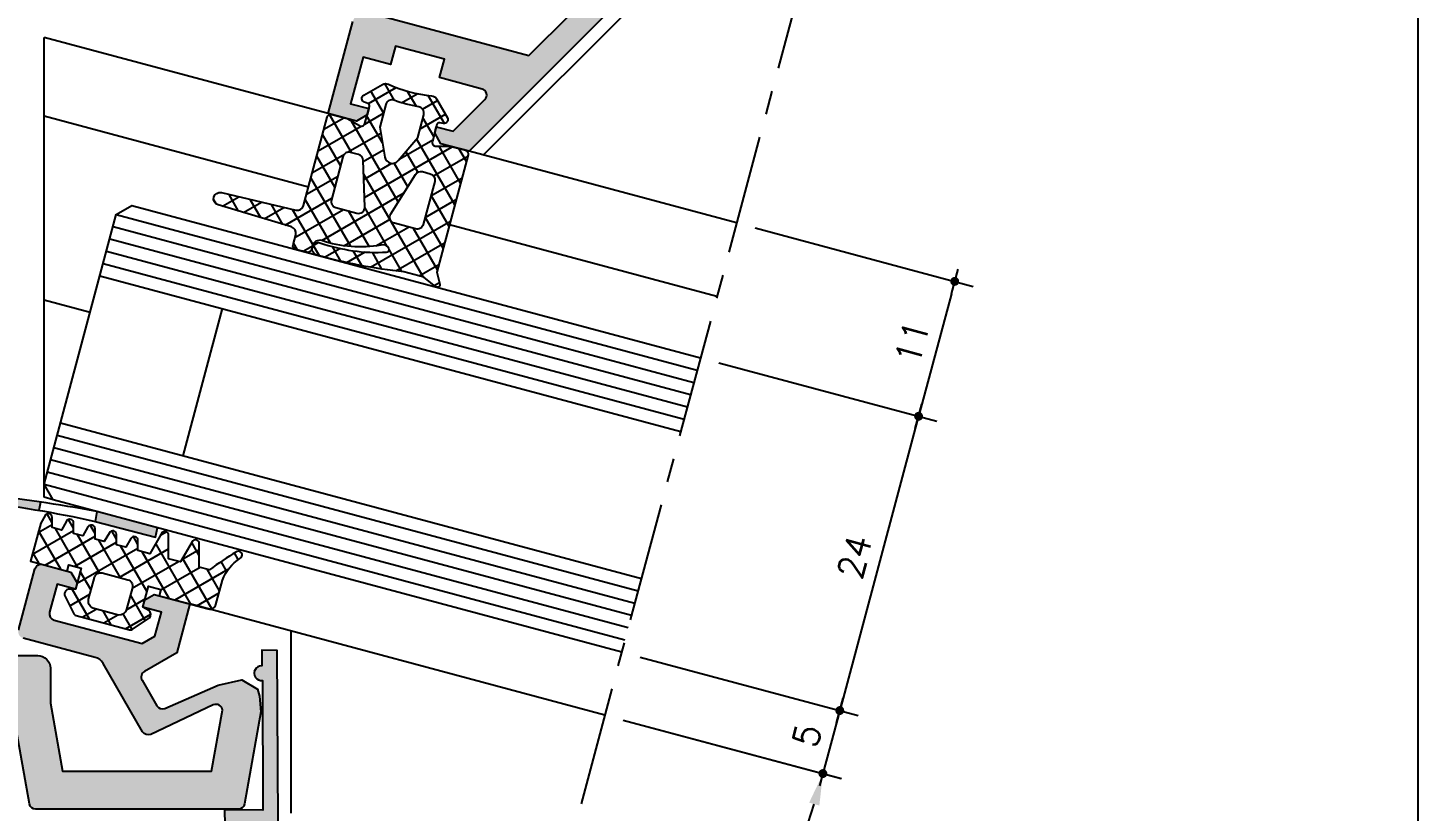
# Model space of a CAD drawing. Extents: x 0 to 4131, y -1600 to 527.
# Drawn here: x 1020.4 to 1130, y 62.5 to 124.2 of the extents above; entities that cross this region are included whole.
import ezdxf

# ---------------------------------------------------------------- set-up
doc = ezdxf.new("R2010")
doc.units = 0
doc.header["$LTSCALE"] = 7.5
doc.header["$MEASUREMENT"] = 0
doc.linetypes.add('CENTER', pattern=[2, 1.25, -0.25, 0.25, -0.25])
doc.layers.get('0').update_dxf_attribs({"linetype": 'CONTINUOUS'})
doc.layers.get('DEFPOINTS').update_dxf_attribs({"linetype": 'CONTINUOUS'})
for name, color, linetype in [('ASSI', 1, 'CENTER'), ('FILL', 8, 'CONTINUOUS'), ('FINE', 7, 'CONTINUOUS'), ('GOMMA', 3, 'CONTINUOUS'), ('GROSSA', 4, 'CONTINUOUS'), ('MARCHIO', 7, 'CONTINUOUS'), ('QUOTE', 254, 'CONTINUOUS'), ('TRATTEGGI', 140, 'CONTINUOUS'), ('VETRO', 6, 'CONTINUOUS')]:
    doc.layers.add(name, color=color, linetype=linetype)
doc.styles.get("Standard").update_dxf_attribs({"font": 'romans.shx'})
doc.dimstyles.new('SCALA_1-1$0', dxfattribs={"dimtxt": 2, "dimasz": 1, "dimexe": 1.5, "dimexo": 1.5, "dimgap": 1, "dimtad": 3, "dimdsep": 46, "dimtxsty": 'Standard', "dimblk1": 'PUNTO', "dimblk2": 'PUNTO', "dimsah": 1, "dimcen": 0.09, "dimclrt": 2, "dimadec": 0, "dimazin": 0, "dimtfac": 0.7, "dimtmove": 0, "dimatfit": 3, "dimldrblk": 'PUNTO', "dimfxl": 1, "dimtolj": 2, "dimarcsym": 0})
doc.dimstyles.new('SCALA_1-1$2', dxfattribs={"dimtxt": 2, "dimasz": 2.5, "dimexe": 1.5, "dimexo": 1.5, "dimgap": 1, "dimtad": 3, "dimdec": 0, "dimdsep": 46, "dimtxsty": 'Standard', "dimcen": 0, "dimclrt": 2, "dimaunit": 1, "dimadec": 0, "dimazin": 0, "dimtfac": 0.7, "dimtdec": 4, "dimtmove": 0, "dimatfit": 3, "dimfxl": 1, "dimtolj": 2, "dimarcsym": 0})
pattern_1 = [(120, (920, 0), (-1.082531754730548, -0.625), []), (210, (920, 0), (0.625, -1.082531754730548), [])]

# ---------------------------------------------------------------- blocks, each defined once
blk = doc.blocks.new('PUNTO')
blk.add_line((-1, 0), (1, 0))
at = {"const_width": 0.35}
blk.add_lwpolyline([(-0.1750000000000114, 0, 1), (0.1750000000000114, 0, 1)], format="xyb", close=True, dxfattribs=at)
blk = doc.blocks.new('*D90')
at = {"layer": 'DEFPOINTS', "color": 0, "transparency": 16777216}
for p in [(1076.293768743068, 108.8267851792633), (1073.446759249474, 98.2016010995386), (1090.631869752431, 93.59686461843165)]:
    blk.add_point(p, dxfattribs=at)
at = {"layer": 'QUOTE', "color": 0, "lineweight": -2, "transparency": 16777216}
for p, q in [((1077.742657482501, 108.4385566116095), (1094.927767985459, 103.8338201305027)), ((1093.220060200922, 103.2561228718674), (1090.890688797533, 94.56279044472075)), ((1074.895647988907, 97.8133725318848), (1092.080758491865, 93.2086360507779))]:
    blk.add_line(p, q, dxfattribs=at)
for p, rotation in [((1093.478879246025, 104.2220486981564), 75.0000000000003), ((1090.631869752431, 93.59686461843165), 255.0000000000003)]:
    blk.add_blockref('PUNTO', p, dxfattribs=dict(at, rotation=rotation))
at = {"layer": 'QUOTE', "color": 2, "transparency": 16777216, "insert": (1090.12352284665, 99.42709474849903), "char_height": 2, "attachment_point": 5, "rotation": 75.00000000000033}
blk.add_mtext('\\A2;11', dxfattribs=at)
blk = doc.blocks.new('*D91')
at = {"layer": 'DEFPOINTS', "color": 0, "transparency": 16777216}
for p in [(1073.446759249473, 98.20160109953855), (1067.235102167013, 75.01938126860114), (1084.42021266997, 70.41464478749396)]:
    blk.add_point(p, dxfattribs=at)
at = {"layer": 'QUOTE', "color": 0, "lineweight": -2, "transparency": 16777216}
for p, q in [((1074.895647988907, 97.81337253188474), (1092.080758491864, 93.20863605077756)), ((1090.373050707328, 92.63093879214233), (1084.679031715072, 71.380570613783)), ((1068.683990906446, 74.63115270094733), (1085.869101409403, 70.02641621984014))]:
    blk.add_line(p, q, dxfattribs=at)
for p, rotation in [((1090.63186975243, 93.59686461843137), 74.99999999999933), ((1084.42021266997, 70.41464478749396), 254.9999999999993)]:
    blk.add_blockref('PUNTO', p, dxfattribs=dict(at, rotation=rotation))
at = {"layer": 'QUOTE', "color": 2, "transparency": 16777216, "insert": (1085.594189558622, 82.52339279316777), "char_height": 2, "attachment_point": 5, "rotation": 74.9999999999993}
blk.add_mtext('\\A2;24', dxfattribs=at)
blk = doc.blocks.new('*D92')
at = {"layer": 'DEFPOINTS', "color": 0, "transparency": 16777216}
for p in [(1067.235102167013, 75.0193812686012), (1065.904633645556, 70.05400514801886), (1083.089744148498, 65.44926866750586)]:
    blk.add_point(p, dxfattribs=at)
at = {"layer": 'QUOTE', "color": 0, "lineweight": -2, "transparency": 16777216}
for p, q in [((1068.683990906459, 74.63115270099382), (1085.869101409401, 70.02641622048088)), ((1067.353522385003, 69.66577658041149), (1084.538632887944, 65.06104009989849)), ((1084.161393624883, 69.44871896179086), (1083.34856319357, 66.4151944938032))]:
    blk.add_line(p, q, dxfattribs=at)
for p, rotation in [((1084.420212669954, 70.41464478808825), 75.00000000183475), ((1083.089744148498, 65.44926866750586), 255.0000000018347)]:
    blk.add_blockref('PUNTO', p, dxfattribs=dict(at, rotation=rotation))
at = {"layer": 'QUOTE', "color": 2, "transparency": 16777216, "insert": (1081.823126756632, 68.44959481794007), "char_height": 2, "attachment_point": 5, "rotation": 75.0000000018347}
blk.add_mtext('\\A2;5', dxfattribs=at)
blk = doc.blocks.new('*D94')
at = {"layer": 'DEFPOINTS', "color": 0, "transparency": 16777216}
for p in [(1033.205631989439, 78.8156762350797), (978.4696454186642, 76.46879658230766), (954.5293178661005, 70.05400514806142), (1065.904633645398, 70.05400514806146), (978.3303989548104, 16.59448348700123)]:
    blk.add_point(p, dxfattribs=at)
at = {"layer": 'QUOTE', "color": 0, "lineweight": -2, "transparency": 16777216}
for p, q in [((953.0804291266669, 69.66577658040762), (935.8889172494534, 65.05932485623799)), ((1067.353522384831, 69.66577658040767), (1084.545034262044, 65.05932485623826))]:
    blk.add_line(p, q, dxfattribs=at)
blk.add_arc((1010.216975755749, 84.97546810797391), 75.45006850769482, 196.8985536395465, 343.1014463604538, dxfattribs=at)
at = {"layer": 'QUOTE', "color": 0, "transparency": 16777216}
for points in [[(937.6241444048096, 62.92929580746767), (938.4253988525189, 63.15828435406009), (937.337805988887, 65.44755342389179)], [(1082.008552658979, 63.15828435406035), (1082.809807106688, 62.92929580746794), (1083.09614552261, 65.44755342389205)]]:
    blk.add_solid(points, dxfattribs=at)
at = {"layer": 'QUOTE', "color": 2, "transparency": 16777216, "insert": (1010.216975755749, 11.52539960027909), "char_height": 2, "attachment_point": 5}
blk.add_mtext('\\A2;150°', dxfattribs=at)

msp = doc.modelspace()

# ---------------------------------------------------------------- hatches: boundary and pattern name
at = {"layer": 'FILL'}
h = msp.add_hatch(color=253, dxfattribs=at)
edge = h.paths.add_edge_path()
edge.add_line((1029.316975755749, 132.957137551728), (1028.734133043275, 132.3742948392534))
edge.add_line((1028.734133043275, 132.3742948392534), (1023.066975755749, 132.3742948392535))
edge.add_arc((1023.066975755749, 133.3742948392535), 1, 180, 270, ccw=False)
edge.add_line((1022.066975755749, 133.3742948392535), (1022.066975755749, 140.8742948392535))
edge.add_line((1022.066975755749, 140.8742948392535), (1022.566975755749, 140.8742948392535))
edge.add_arc((1022.566975755749, 139.8742948392535), 1, 360, 450, ccw=False)
edge.add_line((1023.566975755749, 139.8742948392535), (1023.566975755749, 133.8742948392535))
edge.add_line((1023.566975755749, 133.8742948392535), (1025.066975755749, 133.8742948392535))
edge.add_line((1025.066975755749, 133.8742948392535), (1025.066975755749, 134.3742948392534))
edge.add_line((1025.066975755749, 134.3742948392534), (1035.716975755749, 134.4742948392535))
edge.add_line((1035.716975755749, 134.4742948392535), (1035.716975755749, 144.7646627411257))
edge.add_arc((1036.716975755749, 144.7646627411257), 1, 135.0000000000012, 180.0000000000016, ccw=False)
edge.add_line((1036.009868974563, 145.4717695223123), (1042.135500297255, 151.5974008450041))
edge.add_arc((1041.428393516068, 152.3045076261906), 0.9999999999999679, 314.9999999999977, 405.0000000173978)
edge.add_line((1042.13550029704, 153.0116144075918), (1036.009868974777, 159.1372457261343))
edge.add_arc((1036.716975755749, 159.8443525075355), 0.9999999999999277, 179.9999999999984, 225.0000000173966, ccw=False)
edge.add_line((1035.716975755749, 159.8443525075355), (1035.71697575575, 179.8098127006513))
edge.add_line((1035.71697575575, 179.8098127006513), (1035.216975755749, 179.8098127006513))
edge.add_line((1035.216975755749, 179.8098127006513), (1035.216975755749, 182.3572643606921))
edge.add_line((1035.216975755749, 182.3572643606921), (1037.418704410056, 182.3572643606921))
edge.add_arc((1037.418704410056, 180.3572643606921), 1.999999999999943, 405, 450, ccw=False)
edge.add_line((1038.832917972429, 181.7714779230652), (1079.259324843622, 141.3450710518721))
edge.add_arc((1077.845111281249, 139.930857489499), 1.999999999999996, 315, 405.00000000000057, ccw=False)
edge.add_line((1079.259324843622, 138.516643927126), (1055.216975755749, 114.4742948392535))
edge.add_line((1055.216975755749, 114.4742948392535), (1052.995346355284, 115.0695786429893))
edge.add_line((1052.995346355284, 115.0695786429893), (1052.500371608454, 115.9269000529634))
edge.add_line((1052.500371608454, 115.9269000529634), (1052.629781131005, 116.4098629661081))
edge.add_line((1052.629781131005, 116.4098629661081), (1053.966061509562, 116.0518077178122))
edge.add_line((1053.966061509562, 116.0518077178122), (1056.456376081391, 118.5421222896417))
edge.add_arc((1056.102822690798, 118.8956756802349), 0.500000000000004, 315, 434.9999999999993)
edge.add_line((1056.232232213349, 119.3786385933795), (1052.888849132678, 120.2744953898332))
edge.add_line((1052.888849132678, 120.2744953898332), (1053.277077700332, 121.723384129267))
edge.add_line((1053.277077700332, 121.723384129267), (1049.413374395175, 122.7586603096771))
edge.add_line((1049.413374395175, 122.7586603096771), (1049.025145827521, 121.3097715702434))
edge.add_line((1049.025145827522, 121.3097715702434), (1046.851812718371, 121.8921144217241))
edge.add_line((1046.851812718371, 121.8921144217241), (1045.868300346982, 118.2215962818256))
edge.add_line((1045.868300346982, 118.2215962818256), (1047.317189086415, 117.8333677141719))
edge.add_line((1047.317189086415, 117.8333677141719), (1047.187779563864, 117.3504048010273))
edge.add_line((1047.187779563864, 117.3504048010273), (1046.33045815389, 116.8554300541968))
edge.add_line((1046.33045815389, 116.8554300541968), (1044.108828753425, 117.4507138579326))
edge.add_line((1044.108828753425, 117.4507138579326), (1046.049971591694, 124.6951575551005))
edge.add_arc((1047.015897417983, 124.4363385099979), 1.000000000000144, 434.9999999999984, 525.0000000000002, ccw=False)
edge.add_line((1047.274716463086, 125.4022643362871), (1059.926486550334, 122.0122327585846))
edge.add_line((1059.926486550334, 122.0122327585846), (1066.530684254734, 128.6164304629845))
edge.add_line((1066.530684254734, 128.6164304629845), (1050.620781678037, 144.5263330396818))
edge.add_line((1050.620781678037, 144.5263330396818), (1038.568743477608, 132.4742948392535))
edge.add_line((1038.568743477608, 132.4742948392535), (1029.899818468224, 132.3742948392534))
edge.add_line((1029.899818468224, 132.3742948392534), (1029.316975755749, 132.957137551728))
h.paths.add_polyline_path([(1037.716975755749, 177.6447794526257), (1039.424082536936, 178.3518862338123), (1077.845111281249, 139.930857489499), (1067.944897817107, 130.0306440253576), (1037.716975755749, 160.258566087285)], flags=16)
h.paths.add_polyline_path([(1037.716975755749, 136.8651678045141), (1037.716975755749, 144.3504491787525), (1044.256820641029, 150.8902940640322), (1049.206568109335, 145.9405465957264), (1039.424082536936, 136.1580610233275)], flags=16)
h = msp.add_hatch(dxfattribs=at)
h.set_pattern_fill('ANSI37', color=137, scale=10, angle=75.00000000000001, style=0)
h.set_pattern_definition(pattern_1)
h.paths.add_polyline_path([(1043.600846346628, 107.4411207655843, 0.4142135623731505), (1042.865999423793, 107.0168566968723), (1042.788353710262, 106.7270789489856, -0.4142135623731228), (1042.420930248844, 106.5149469146297), (1041.551597005184, 106.747884055222, -0.4142135623730328), (1041.339464970828, 107.1153075166394), (1041.550436238382, 107.902663006089, 0.4052432957209233), (1041.211657628658, 108.5108322665541), (1035.434400886735, 110.25072322447, -0.9697392325154671), (1035.693097789523, 111.2161932094364), (1041.566294371171, 109.8343546078449, 0.4052432957209527), (1042.163769883684, 110.1916553323462), (1044.031183039894, 117.1609361100457, -0.4142135623730605), (1044.398606501312, 117.3730681444017), (1045.597213242135, 117.0519024361556), (1046.566828484406, 116.4920948150203, 0.4931454260313687), (1047.006606232292, 116.6742567226249), (1047.363152203215, 118.0049044013422, 0.3888787318529054), (1047.238371066622, 118.2446067345198), (1046.96034694245, 118.3457992401265, -0.6370702608073893), (1046.912952985448, 118.8875146474975), (1048.392802610952, 119.7419062271425, -0.245419911510869), (1048.85534461573, 119.7614704758399, 0.08886043818028097), (1052.261750715566, 118.8487267122962, -0.245419911510869), (1052.652541717672, 118.6005125735294), (1053.506933299256, 117.1206629446679, -0.6370702608073868), (1053.19503122482, 116.6752206187642), (1052.903659048596, 116.7265973948602, 0.3888787318529585), (1052.675744247805, 116.5813996532783), (1052.319198276882, 115.250751974561, 0.4931454260312704), (1052.608976024769, 114.8731062610302), (1053.689095517764, 114.8731062610302, -0.06554346281530475), (1053.766741231295, 114.862884008917), (1054.927198007863, 114.5519405527843, -0.4142135623730882), (1055.139330042219, 114.1845170913669), (1052.664382647461, 104.9478876680722), (1052.905166350375, 104.0146139113156, -0.7195149494985242), (1052.587071707256, 103.8080754442283), (1051.636977573925, 104.5631525666724), (1050.077301664933, 104.981066466941, -0.0438089134303663), (1043.225460023147, 106.2943761273884, -1.011468768470254), (1043.458553021699, 107.2667637175348, 0.0977940455191477), (1048.713522091256, 106.5299232673009, 0.5226703353464226), (1048.886644149262, 106.8090055969526, 0.3865361286483857), (1048.273923264033, 107.0863848790792, -0.128677634309053)])
h.paths.add_polyline_path([(1047.000906305758, 110.0994743676729), (1046.860889943929, 113.7604582701873, 0.3288304544284904), (1046.490664746424, 114.2243123760798), (1045.876595706392, 114.3888516794536, 0.4142135623730941), (1045.264223270696, 114.0352982888603), (1044.358356612837, 110.6545578968485, 0.4142135623730986), (1044.71191000343, 110.0421854611527), (1046.371862063151, 109.5974026472765, 0.5050829045456721)], flags=16)
h.paths.add_polyline_path([(1049.330475814589, 108.804644481863), (1050.990427874309, 108.3598616679864, 0.4142135623731152), (1051.602800310005, 108.7134150585797), (1052.508666967863, 112.0941554505915, 0.4142135623730941), (1052.15511357727, 112.7065278862873), (1051.541044537237, 112.871067189661, 0.3288304544284982), (1050.988493058131, 112.6544703490607), (1049.036743380585, 109.5539734675517, 0.5050829045456721)], flags=16)
h.paths.add_polyline_path([(1049.629668910321, 113.737453256112), (1051.160087285335, 115.5613348286844), (1051.639271487053, 117.3496746156801, 0.4410091218321674), (1051.241484977672, 117.9717757052814, -0.04533686841581842), (1049.300445192765, 118.4918757481238, 0.441009121832057), (1048.644901425557, 118.1520136554979), (1048.165717223839, 116.363673868502), (1048.579157595143, 114.0189369183046, 0.6370702585280285)], flags=16)
h = msp.add_hatch(color=256, dxfattribs=at)
h.paths.add_polyline_path([(994.5651373694427, 86.10344473876216), (989.7650034404251, 84.80802092080346), (989.9349619885629, 84.07679158269043), (994.6841354875728, 85.30536678962982)])
h.paths.add_polyline_path([(1003.792936772775, 86.82913378259518), (1003.729847562279, 87.47429483925389), (1003.666994240986, 87.47429483925389, 0.007602838060174117), (999.0062245003014, 86.84155046915552), (999.1139003103885, 86.18553787206243, -0.01519609383205791)])
h.paths.add_polyline_path([(1008.216975755749, 87.47429483925387), (1007.773525506614, 87.47429483925387), (1007.773525506614, 86.87429483925386), (1008.216975755749, 86.87429483925385)])
h.paths.add_polyline_path([(1010.216975755749, 87.47429483925389), (1008.216975755749, 87.47429483925387), (1008.216975755749, 86.87429483925385), (1010.216975755749, 86.87429483925386)])
h.paths.add_polyline_path([(1012.216975755749, 87.1212816029025), (1010.899512421941, 87.47429483925389), (1010.216975755749, 87.47429483925389), (1010.216975755749, 86.87429483925386), (1012.216975755749, 86.87429483925386)])
h.paths.add_polyline_path([(1012.216975755749, 87.47429483925387), (1010.899512421941, 87.47429483925386), (1012.216975755749, 87.1212816029025)], flags=17)
h.paths.add_polyline_path([(1012.660426004884, 87.47429483925387), (1012.216975755749, 87.47429483925386), (1012.216975755749, 87.12128160290249), (1012.660426004884, 87.00245946676343)])
h.paths.add_polyline_path([(1012.660426004884, 87.00245946676345), (1012.216975755749, 87.12128160290249), (1012.216975755749, 86.87429483925385), (1012.660426004884, 86.87429483925384)])
h.paths.add_polyline_path([(1016.766957270512, 87.47429483925389), (1016.704103949219, 87.47429483925389), (1016.641014738723, 86.82913378259518, -0.0151960938320579), (1021.320051201109, 86.18553787206244), (1021.427727011197, 86.84155046915552, 0.007602838060174117)])
h.paths.add_polyline_path([(1025.868814142055, 86.10344473876216), (1025.749816023925, 85.30536678962982), (1030.498989522935, 84.07679158269043), (1030.668948071073, 84.80802092080346)])
h = msp.add_hatch(dxfattribs=at)
h.set_pattern_fill('ANSI37', color=137, scale=10, angle=75.00000000000001, style=0)
h.set_pattern_definition(pattern_1)
edge = h.paths.add_edge_path(flags=16)
edge.add_arc((1028.201227701178, 80.23024242129142), 0.4999999999999942, -14.999999999998522, 75.00000000000199, ccw=False)
edge.add_line((1028.684190614323, 80.10083289874018), (1028.225788214168, 78.39005185105235))
edge.add_arc((1027.648775263405, 78.53063073866691), 0.5938908729653185, 264.08119932308296, 346.3076584923834, ccw=False)
edge.add_line((1027.587533873962, 77.93990587783014), (1025.559089638755, 78.48342587254545))
edge.add_arc((1025.801415470153, 79.02562930339843), 0.5938908729652216, 163.6923415076117, 245.9188006769134, ccw=False)
edge.add_line((1025.231418152672, 79.19239089087013), (1025.689820552827, 80.903171938558))
edge.add_arc((1026.172783465971, 80.77376241600675), 0.4999999999999704, 75, 164.9999999999996, ccw=False)
edge.add_line((1026.302192988523, 81.25672532915127), (1028.33063722373, 80.71320533443595))
edge = h.paths.add_edge_path()
edge.add_line((1021.454222489162, 85.18696195133514), (1020.648596232643, 82.18032383009468))
edge.add_line((1020.648596232644, 82.18032383009468), (1023.546373711511, 81.40386669478696))
edge.add_line((1023.546373711511, 81.40386669478696), (1023.675783234062, 81.88682960793174))
edge.add_line((1023.675783234062, 81.88682960793174), (1024.641709060351, 81.62801056282922))
edge.add_line((1024.641709060351, 81.62801056282922), (1024.201716683677, 79.98593665813772))
edge.add_line((1024.201716683677, 79.98593665813772), (1023.655457644763, 79.98593665813773))
edge.add_arc((1023.736501045718, 79.58982014425932), 0.4043220565409472, 101.5628475714481, 191.1405682319174)
edge.add_line((1023.339797992366, 79.51169836197822), (1024.032495857973, 78.09401259268498))
edge.add_arc((1024.314742832772, 78.19568188606692), 0.3000000000000673, 199.8097268557293, 254.9999999999894)
edge.add_line((1024.237097119241, 77.90590413818015), (1028.444894922246, 76.77842811495167))
edge.add_arc((1028.522540635777, 77.06820586283852), 0.3000000000001818, 254.9999999999727, 314.999999999975)
edge.add_line((1028.734672670133, 76.85607382848234), (1030.023633062859, 77.7207701524968))
edge.add_arc((1029.719139032038, 77.98677712721708), 0.4043220565408546, 318.8594317680751, 408.437152428542)
edge.add_line((1029.987382933013, 78.28930239061683), (1029.514308728267, 78.56243191007394))
edge.add_line((1029.514308728267, 78.56243191007394), (1029.954301104941, 80.20450581476524))
edge.add_line((1029.954301104941, 80.20450581476524), (1030.92022693123, 79.94568676966267))
edge.add_line((1030.92022693123, 79.94568676966267), (1030.790817408679, 79.46272385651818))
edge.add_line((1030.790817408679, 79.46272385651818), (1034.654520713835, 78.42744767610812))
edge.add_arc((1034.783930236386, 78.91041058925265), 0.5000000000000052, 254.9999999999972, 344.9999999999989)
edge.add_line((1035.266893149531, 78.78100106670138), (1035.780757935163, 80.69877055490151))
edge.add_arc((1038.956240822913, 79.52461537837999), 3.385606585080674, 122.1350192342357, 159.7078029664148, ccw=False)
edge.add_arc((1037.032339267961, 82.66514336509752), 0.3000000000000199, 294.2137183734638, 481.8978074506076)
edge.add_arc((1048.726957838265, 62.85398982953194), 23.30526370252807, 120.5708589469184, 126.8362191368782)
edge.add_line((1034.754761115175, 81.50641688275041), (1033.949340825352, 81.722228598976))
edge.add_line((1033.949340825352, 81.722228598976), (1033.949340825352, 83.56258286340248))
edge.add_arc((1033.649340825352, 83.5625828634025), 0.2999999999999687, 359.9999999999973, 510.0000000000053)
edge.add_line((1033.389533204217, 83.71258286340246), (1032.469356072003, 82.11878931844613))
edge.add_line((1032.469356072003, 82.11878931844613), (1031.534526259629, 82.3692762117323))
edge.add_line((1031.534526259629, 82.3692762117323), (1031.534526259629, 84.20963047615881))
edge.add_arc((1031.234526259629, 84.20963047615882), 0.2999999999999687, 359.9999999999973, 510.0000000000053)
edge.add_line((1030.974718638494, 84.35963047615878), (1030.054541506281, 82.7658369312025))
edge.add_line((1030.054541506281, 82.7658369312025), (1029.119711693907, 83.0163238244886))
edge.add_line((1029.119711693907, 83.0163238244886), (1029.119711693907, 83.82140190850505))
edge.add_arc((1028.819711693907, 83.82140190850502), 0.300000000000054, 5.428146656363426e-12, 150.0000000000158)
edge.add_line((1028.559904072771, 83.97140190850497), (1028.157365030763, 83.27418383571673))
edge.add_line((1028.157365030763, 83.27418383571673), (1027.429341497901, 83.46925715341801))
edge.add_line((1027.429341497901, 83.46925715341801), (1027.429341497901, 84.27433523743449))
edge.add_arc((1027.129341497901, 84.2743352374345), 0.300000000000054, 359.9999999999973, 510.0000000000088)
edge.add_line((1026.869533876765, 84.42433523743449), (1026.466994834757, 83.72711716464616))
edge.add_line((1026.466994834757, 83.72711716464616), (1025.738971301895, 83.92219048234743))
edge.add_line((1025.738971301895, 83.92219048234743), (1025.738971301895, 84.72726856636389))
edge.add_arc((1025.438971301895, 84.72726856636386), 0.3000000000000824, 5.42814665636291e-12, 150.0000000000138)
edge.add_line((1025.179163680759, 84.87726856636384), (1024.776624638751, 84.18005049357552))
edge.add_line((1024.776624638751, 84.18005049357552), (1024.048601105889, 84.37512381127685))
edge.add_line((1024.048601105889, 84.37512381127685), (1024.048601105889, 85.18020189529327))
edge.add_arc((1023.748601105889, 85.18020189529324), 0.3000000000001393, 5.428146656361882e-12, 150.0000000000122)
edge.add_line((1023.488793484754, 85.33020189529326), (1023.086254442745, 84.63298382250493))
edge.add_line((1023.086254442745, 84.63298382250493), (1022.358230909883, 84.82805714020628))
edge.add_line((1022.358230909883, 84.82805714020628), (1022.358230909883, 85.63313522422266))
edge.add_arc((1022.058230909883, 85.63313522422268), 0.300000000000054, 359.9999999999946, 510.0000000000088)
edge.add_line((1021.798423288748, 85.78313522422268), (1021.454222489162, 85.18696195133514))
h = msp.add_hatch(color=253, dxfattribs=at)
edge = h.paths.add_edge_path()
edge.add_line((981.6428794820806, 70.31616981733893), (981.749821942469, 71.53852773296478))
edge.add_line((981.749821942469, 71.53852773296478), (981.9031770413067, 72.11085675342645))
edge.add_line((981.9031770413067, 72.11085675342645), (983.1370847162336, 72.82325368170083))
edge.add_line((983.1370847162336, 72.82325368170083), (984.991004528445, 72.41221966055815))
edge.add_line((984.991004528445, 72.41221966055815), (989.1964155432139, 70.58311021464377))
edge.add_arc((989.3958400209914, 71.0416185326306), 0.4999999999999025, 246.4937591680095, 330.0000000000083)
edge.add_line((989.8288527228835, 70.79161853263071), (990.9890247661808, 72.80109545714245))
edge.add_arc((990.5560120642887, 73.05109545714248), 0.4999999999999322, 329.9999999999917, 419.9999999999918)
edge.add_line((990.8060120642887, 73.4841081590346), (988.263595702469, 74.95197292992327))
edge.add_line((988.263595702469, 74.95197292992327), (987.2283195220589, 78.8156762350797))
edge.add_line((987.2283195220589, 78.8156762350797), (990.0295044182972, 79.56625146587706))
edge.add_line((990.0295044182972, 79.56625146587706), (990.764351341132, 79.14198739716508))
edge.add_line((990.7643513411319, 79.14198739716508), (990.9196427681934, 78.56243190139165))
edge.add_line((990.9196427681935, 78.56243190139165), (989.47075402876, 78.17420333373784))
edge.add_line((989.47075402876, 78.17420333373784), (989.9810346376833, 76.26981017511919))
edge.add_line((989.9810346376833, 76.26981017511919), (990.9956465100378, 75.6840237374922))
edge.add_line((990.9956465100377, 75.6840237374922), (997.9228539653594, 77.54016338094851))
edge.add_arc((997.7934444428082, 78.02312629409309), 0.5000000000000353, 284.9999999999967, 374.9999999999998)
edge.add_line((998.2764073559529, 78.15253581664436), (997.681123552217, 80.37416521710931))
edge.add_line((997.6811235522168, 80.37416521710931), (996.2322348127834, 79.9859366494555))
edge.add_line((996.2322348127834, 79.9859366494555), (996.1028252902322, 80.46889956260031))
edge.add_line((996.1028252902322, 80.46889956260031), (996.5978000370625, 81.3262209725739))
edge.add_line((996.5978000370625, 81.3262209725739), (998.8194294257462, 81.92150478245864))
edge.add_arc((998.9488389499242, 81.43854186974995), 0.4999999999999978, 15.00000009165808, 105.0000001929698, ccw=False)
edge.add_line((999.4318018628617, 81.56795139307383), (1000.72589709954, 76.73832225566343))
edge.add_arc((1000.242934186591, 76.60891273238015), 0.4999999999999512, -74.99999999999562, 15.000000086844523, ccw=False)
edge.add_line((1000.372343709143, 76.12594981923567), (994.6748263597607, 74.5993046462142))
edge.add_arc((994.9336454048633, 73.63337881992535), 0.9999999999998128, 105.0000000000108, 150.0000000000105)
edge.add_line((994.0676200010789, 74.1333788199251), (990.9558268889334, 68.74359504704663))
edge.add_arc((990.5228141870411, 68.99359504704648), 0.5000000000000069, 244.85237876420211, 330.00000000001927, ccw=False)
edge.add_line((990.310338218414, 68.54098709002852), (985.3764597076645, 70.85718723500159))
edge.add_arc((985.1639837390371, 70.40457927798374), 0.4999999999999793, 64.85237876418037, 175)
edge.add_line((984.6658863899913, 70.44815714935757), (985.5125231930194, 65.64664124052416))
edge.add_line((985.5125231930194, 65.64664124052416), (997.2714283184785, 65.64664124052416))
edge.add_line((997.2714283184785, 65.64664124052416), (998.216975755749, 71.00910723110229))
edge.add_line((998.216975755749, 71.00910723110229), (998.216975755749, 73.74664124052453))
edge.add_arc((999.216975755749, 73.74664124052451), 1.000000000000014, 90.0000000000008, 179.9999999999992, ccw=False)
edge.add_line((999.216975755749, 74.74664124052453), (1010.216975755749, 74.74664124052498))
edge.add_line((1010.216975755749, 74.74664124052498), (1021.216975755749, 74.74664124052453))
edge.add_arc((1021.216975755749, 73.74664124052451), 1.000000000000014, 7.958078640513122e-13, 89.9999999999992, ccw=False)
edge.add_line((1022.216975755749, 73.74664124052453), (1022.216975755749, 71.00910723110229))
edge.add_line((1022.216975755749, 71.00910723110229), (1023.16252319302, 65.64664124052416))
edge.add_line((1023.16252319302, 65.64664124052416), (1034.921428318479, 65.64664124052416))
edge.add_line((1034.921428318479, 65.64664124052416), (1035.768065121507, 70.44815714935757))
edge.add_arc((1035.269967772461, 70.40457927798374), 0.4999999999999767, 5.000000000000028, 115.1476212358196)
edge.add_line((1035.057491803833, 70.85718723500159), (1030.123613293084, 68.54098709002852))
edge.add_arc((1029.911137324457, 68.99359504704648), 0.5000000000000158, 209.9999999999807, 295.1476212357979, ccw=False)
edge.add_line((1029.478124622565, 68.74359504704663), (1026.366331510419, 74.1333788199251))
edge.add_arc((1025.500306106635, 73.63337881992535), 0.9999999999998065, 29.99999999998948, 74.99999999998919)
edge.add_line((1025.759125151737, 74.5993046462142), (1020.061607802355, 76.12594981923567))
edge.add_arc((1020.191017324907, 76.60891273238015), 0.4999999999999503, 164.9999999131554, 254.9999999999956, ccw=False)
edge.add_line((1019.708054411958, 76.73832225566343), (1021.002149648636, 81.56795139307383))
edge.add_arc((1021.485112561574, 81.43854186974995), 0.4999999999999959, 74.99999980703018, 164.9999999083419, ccw=False)
edge.add_line((1021.614522085752, 81.92150478245864), (1023.836151474436, 81.3262209725739))
edge.add_line((1023.836151474435, 81.3262209725739), (1024.331126221266, 80.46889956260031))
edge.add_line((1024.331126221266, 80.46889956260031), (1024.201716698715, 79.9859366494555))
edge.add_line((1024.201716698715, 79.9859366494555), (1022.752827959281, 80.37416521710931))
edge.add_line((1022.752827959281, 80.37416521710931), (1022.157544155545, 78.15253581664436))
edge.add_arc((1022.64050706869, 78.02312629409309), 0.5000000000000426, 165.0000000000001, 255.0000000000033)
edge.add_line((1022.511097546138, 77.54016338094851), (1029.43830500146, 75.6840237374922))
edge.add_line((1029.43830500146, 75.6840237374922), (1030.452916873815, 76.26981017511919))
edge.add_line((1030.452916873815, 76.26981017511919), (1030.963197482738, 78.17420333373784))
edge.add_line((1030.963197482738, 78.17420333373784), (1029.514308743304, 78.56243190139165))
edge.add_line((1029.514308743304, 78.56243190139165), (1029.669600170366, 79.14198739716508))
edge.add_line((1029.669600170366, 79.14198739716508), (1030.404447093201, 79.56625146587706))
edge.add_line((1030.404447093201, 79.56625146587706), (1033.205631989439, 78.8156762350797))
edge.add_line((1033.205631989439, 78.8156762350797), (1032.170355809029, 74.95197292992327))
edge.add_line((1032.170355809029, 74.95197292992327), (1029.627939447209, 73.4841081590346))
edge.add_arc((1029.877939447209, 73.05109545714248), 0.4999999999999322, 120.0000000000082, 210.0000000000083)
edge.add_line((1029.444926745317, 72.80109545714245), (1030.605098788614, 70.79161853263071))
edge.add_arc((1031.038111490507, 71.0416185326306), 0.499999999999898, 209.9999999999917, 293.5062408319905)
edge.add_line((1031.237535968284, 70.58311021464377), (1035.442946983053, 72.41221966055815))
edge.add_line((1035.442946983053, 72.41221966055815), (1037.296866795264, 72.82325368170083))
edge.add_line((1037.296866795264, 72.82325368170083), (1038.530774470191, 72.11085675342645))
edge.add_line((1038.530774470191, 72.11085675342645), (1038.684129569029, 71.53852773296478))
edge.add_line((1038.684129569029, 71.53852773296478), (1038.791072029417, 70.31616981733887))
edge.add_line((1038.791072029417, 70.31616981733887), (1037.511581272928, 63.05981715169066))
edge.add_arc((1037.019177396422, 63.14664124052412), 0.4999999999999558, 270.0000000000016, 349.9999999999998, ccw=False)
edge.add_line((1037.019177396422, 62.64664124052417), (1021.064774115076, 62.64664124052417))
edge.add_arc((1021.064774115076, 63.14664124052432), 0.5000000000001492, 189.9999999999931, 269.99999999998863, ccw=False)
edge.add_line((1020.57237023857, 63.05981715169089), (1019.216975755749, 70.74664124052453))
edge.add_line((1019.216975755749, 70.74664124052453), (1019.216975755749, 71.74664124052453))
edge.add_line((1019.216975755749, 71.74664124052453), (1010.716975755749, 71.74664124052498))
edge.add_line((1010.716975755749, 71.74664124052498), (1010.216975755749, 72.24664124052498))
edge.add_line((1010.216975755749, 72.24664124052498), (1009.716975755749, 71.74664124052498))
edge.add_line((1009.716975755749, 71.74664124052498), (1001.216975755749, 71.74664124052453))
edge.add_line((1001.216975755749, 71.74664124052453), (1001.216975755749, 70.74664124052453))
edge.add_line((1001.216975755749, 70.74664124052453), (999.8615812729279, 63.05981715169089))
edge.add_arc((999.3691773964216, 63.14664124052432), 0.5000000000001468, 270.00000000001137, 350.00000000000693, ccw=False)
edge.add_line((999.3691773964217, 62.64664124052417), (983.4147741150762, 62.64664124052417))
edge.add_arc((983.4147741150762, 63.14664124052412), 0.4999999999999503, 190.0000000000003, 269.99999999999835, ccw=False)
edge.add_line((982.9223702385701, 63.05981715169066), (981.6428794820806, 70.31616981733893))
h = msp.add_hatch(color=253, dxfattribs=at)
edge = h.paths.add_edge_path()
edge.add_line((981.4255762568872, 61.35572112425763), (984.4257695806181, 61.40466377648529))
edge.add_line((984.4257695806181, 61.40466377648529), (984.4300439582953, 62.60489316613127))
edge.add_line((984.4300439582953, 62.60489316613127), (981.4298506345643, 62.55595051390362))
edge.add_line((981.4298506345643, 62.55595051390362), (981.44639208731, 72.78066316731571))
edge.add_arc((981.5214833652188, 73.35888228297975), 0.5830746485119124, 262.6006113164188, 450.9345926734173)
edge.add_line((981.5119728369729, 73.94187936323812), (981.4921235724607, 75.15864282332114))
edge.add_line((981.4921235724607, 75.15864282332114), (980.2922832122333, 75.139069628149))
edge.add_line((980.2922832122333, 75.139069628149), (980.1861199487852, 57.16635990312745))
edge.add_arc((982.1860850580568, 57.15454627980453), 2.000000000000036, 179.6615626533633, 269.9999999999994)
edge.add_line((982.1860850580568, 55.1545462798045), (1038.193619866527, 55.1545462798045))
edge.add_arc((1038.193619866526, 57.15454627980453), 2.000000000000036, 270.0000000000004, 360.3384373466367)
edge.add_line((1040.193584975798, 57.16635990312745), (1040.08742171235, 75.139069628149))
edge.add_line((1040.08742171235, 75.139069628149), (1038.887581352123, 75.15864282332114))
edge.add_line((1038.887581352123, 75.15864282332114), (1038.86773208761, 73.94187936323812))
edge.add_arc((1038.858221559365, 73.35888228297975), 0.5830746485119179, 89.06540732658269, 277.3993886835812)
edge.add_line((1038.933312837273, 72.78066316731571), (1038.949854290019, 62.55595051390362))
edge.add_line((1038.949854290019, 62.55595051390362), (1035.949660966288, 62.60489316613127))
edge.add_line((1035.949660966288, 62.60489316613127), (1035.953935343965, 61.40466377648529))
edge.add_line((1035.953935343965, 61.40466377648529), (1038.954128667696, 61.35572112425763))
edge.add_line((1038.954128667696, 61.35572112425763), (1038.98985246229, 56.9045462798045))
edge.add_arc((1038.239852462291, 56.90454627980706), 0.7499999999993463, 207.8181392847952, 359.9999999998046, ccw=False)
edge.add_line((1037.576527504221, 56.55454627980573), (982.8031774203621, 56.5545462798005))
edge.add_arc((982.1398524622931, 56.90454627980444), 0.749999999999993, 179.9999999999957, 332.18186071500503, ccw=False)
edge.add_line((981.3898524622931, 56.9045462798045), (981.4255762568872, 61.35572112425763))

# ---------------------------------------------------------------- linework, layer by layer
at = {"layer": 'ASSI'}
msp.add_line((1085.870073414395, 144.5660407614137), (1060.502622901257, 49.89342658789887), dxfattribs=at)
at = {"layer": 'FINE'}
for p, q in [((1056.3323308274, 114.1754363485308), (1080.010731674304, 137.8538371954348)), ((1044.108828753425, 117.4507138579326), (1021.716975755749, 123.4505927856962)), ((1021.716975755749, 87.21592647134361), (1021.716975755749, 123.4505927856962)), ((1042.55591448281, 111.6551589001984), (1021.716975755749, 117.2389357032361)), ((1076.293768743068, 108.8267851792636), (1055.216975755749, 114.4742948392535)), ((1074.740854472453, 103.0312302215295), (1053.664061485134, 108.6787398815194)), ((1025.340442384651, 101.7741642204791), (1021.716975755749, 102.7450691774945)), ((1021.427727011197, 86.84155046915546), (1021.320051201109, 86.18553787206247)), ((1022.424082543857, 87.02645777850745), (1021.716975755749, 87.21592647134361)), ((1025.868814142055, 86.10344473876222), (1025.749816023925, 85.30536678962983)), ((1065.904633645398, 70.05400514806146), (1033.205631989439, 78.8156762350797)), ((1041.193619866527, 62.32692799293442), (1041.193619866527, 76.67530133426443))]:
    msp.add_line(p, q, dxfattribs=at)
msp.add_lwpolyline([(1010.216975755749, 86.87429483925385), (1016.206187755054, 86.87429483925385, -0.03114084825746722), (1025.749816023925, 85.30536678962983), (1030.498989522935, 84.07679158269045), (1030.668948071073, 84.80802092080344), (1025.868814142055, 86.10344473876218, 0.01488072692159664), (1016.766957270512, 87.47429483925389), (1010.216975755749, 87.47429483925389), (1003.666994240986, 87.47429483925389, 0.01488072692159664), (994.5651373694428, 86.10344473876218), (989.7650034404251, 84.80802092080344), (989.9349619885629, 84.07679158269045), (994.6841354875728, 85.30536678962983, -0.03114084825746722), (1004.227763756444, 86.87429483925385)], format="xyb", close=True, dxfattribs=at)
at = {"layer": 'GOMMA'}
for points in [[(1046.566828484406, 116.4920948150203, 0.4931454260313097), (1047.006606232292, 116.6742567226248), (1047.363152203215, 118.0049044013422, 0.3888787318529617), (1047.238371066622, 118.2446067345198), (1046.96034694245, 118.3457992401265, -0.6370702608074126), (1046.912952985448, 118.8875146474975), (1048.392802610952, 119.7419062271425, -0.245419911510869), (1048.85534461573, 119.7614704758399, 0.08886043818028098), (1052.261750715566, 118.8487267122962, -0.245419911510869), (1052.652541717672, 118.6005125735294), (1053.506933299256, 117.1206629446679, -0.6370702608073866), (1053.19503122482, 116.6752206187642), (1052.903659048596, 116.7265973948602, 0.3888787318529379), (1052.675744247805, 116.5813996532783), (1052.319198276882, 115.250751974561, 0.4931454260312896), (1052.608976024769, 114.8731062610302), (1053.689095517764, 114.8731062610302, -0.06554346281524528), (1053.766741231294, 114.862884008917), (1054.927198007863, 114.5519405527843, -0.4142135623730882), (1055.139330042219, 114.1845170913669), (1052.664382647461, 104.9478876680723), (1052.905166350375, 104.0146139113156, -0.7195149494985749), (1052.587071707256, 103.8080754442283), (1051.636977573925, 104.5631525666724), (1050.077301664933, 104.981066466941, -0.04380891343036632), (1043.225460023147, 106.2943761273884, -1.011468768470285), (1043.458553021699, 107.2667637175348, 0.09779404551914772), (1048.713522091256, 106.5299232673009, 0.5226703353464227), (1048.886644149262, 106.8090055969526, 0.3865361286483857), (1048.273923264033, 107.0863848790792, -0.128677634309053), (1043.600846346628, 107.4411207655843, 0.414213562373095), (1042.865999423793, 107.0168566968723), (1042.788353710262, 106.7270789489856, -0.414213562373095), (1042.420930248844, 106.5149469146297), (1041.551597005184, 106.747884055222, -0.4142135623730466), (1041.339464970828, 107.1153075166394), (1041.550436238382, 107.902663006089, 0.4052432957209716), (1041.211657628658, 108.5108322665541), (1035.434400886735, 110.25072322447, -0.9697392325154702), (1035.693097789523, 111.2161932094364), (1041.566294371171, 109.8343546078449, 0.4052432957209527), (1042.163769883684, 110.1916553323462), (1044.031183039894, 117.1609361100457, -0.4142135623730881), (1044.398606501312, 117.3730681444017), (1045.597213242135, 117.0519024361556)], [(1051.241484977672, 117.9717757052814, -0.04533686841581842), (1049.300445192765, 118.4918757481238, 0.4410091218320485), (1048.644901425557, 118.1520136554979), (1048.165717223839, 116.363673868502), (1048.579157595143, 114.0189369183046, 0.6370702608074954), (1049.629668912822, 113.7374532590929), (1051.160087285335, 115.5613348286844), (1051.639271487053, 117.3496746156801, 0.4410091218321674)], [(1046.490664746424, 114.2243123760798), (1045.876595706392, 114.3888516794536, 0.4142135623730941), (1045.264223270696, 114.0352982888603), (1044.358356612837, 110.6545578968485, 0.4142135623731153), (1044.71191000343, 110.0421854611526), (1046.371862063151, 109.5974026472765, 0.5050829045456721), (1047.000906305758, 110.0994743676729), (1046.860889943929, 113.7604582701873, 0.3288304544284983)], [(1051.541044537237, 112.871067189661), (1052.15511357727, 112.7065278862873, -0.4142135623730941), (1052.508666967863, 112.0941554505915), (1051.602800310005, 108.7134150585797, -0.4142135623731153), (1050.990427874309, 108.3598616679864), (1049.330475814589, 108.804644481863, -0.5050829045456721), (1049.036743380585, 109.5539734675517), (1050.988493058131, 112.6544703490607, -0.3288304544284983)], [(1021.454222489162, 85.18696195133514), (1020.648596232644, 82.18032383009468), (1023.546373711511, 81.40386669478696), (1023.675783234062, 81.88682960793174), (1024.641709060351, 81.62801056282922), (1024.201716683677, 79.98593665813772), (1023.655457644763, 79.98593665813773, 0.4120565348848838), (1023.339797992366, 79.51169836197822), (1024.032495857973, 78.09401259268498, 0.2455785569891666), (1024.237097119241, 77.90590413818015), (1028.444894922246, 76.77842811495167, 0.2679491924311319), (1028.734672670133, 76.85607382848234), (1030.023633062859, 77.7207701524968, 0.4120565348848713), (1029.987382933013, 78.28930239061683), (1029.514308728267, 78.56243191007394), (1029.954301104941, 80.20450581476524), (1030.92022693123, 79.94568676966267), (1030.790817408679, 79.46272385651818), (1034.654520713835, 78.42744767610812, 0.4142135623730951), (1035.266893149531, 78.78100106670138), (1035.780757935163, 80.69877055490151, -0.1654269208915609), (1037.155381691478, 82.39153678254705, 1.069409511220921), (1036.873817513992, 82.91984093775737, 0.02734460341434418), (1034.754761115175, 81.50641688275041), (1033.949340825352, 81.722228598976), (1033.949340825352, 83.56258286340248, 0.7673269879790295), (1033.389533204217, 83.71258286340246), (1032.469356072003, 82.11878931844613), (1031.534526259629, 82.3692762117323), (1031.534526259629, 84.20963047615881, 0.7673269879790295), (1030.974718638494, 84.35963047615878), (1030.054541506281, 82.7658369312025), (1029.119711693907, 83.0163238244886), (1029.119711693907, 83.82140190850505, 0.7673269879790295), (1028.559904072771, 83.97140190850497), (1028.157365030763, 83.27418383571673), (1027.429341497901, 83.46925715341801), (1027.429341497901, 84.27433523743449, 0.7673269879790295), (1026.869533876765, 84.42433523743449), (1026.466994834757, 83.72711716464616), (1025.738971301895, 83.92219048234743), (1025.738971301895, 84.72726856636389, 0.7673269879790295), (1025.179163680759, 84.87726856636384), (1024.776624638751, 84.18005049357552), (1024.048601105889, 84.37512381127685), (1024.048601105889, 85.18020189529327, 0.7673269879790295), (1023.488793484754, 85.33020189529326), (1023.086254442745, 84.63298382250493), (1022.358230909883, 84.82805714020628), (1022.358230909883, 85.63313522422266, 0.7673269879790295), (1021.798423288748, 85.78313522422268)], [(1028.33063722373, 80.71320533443595, -0.4142135623730965), (1028.684190614323, 80.10083289874018), (1028.225788214168, 78.39005185105235, -0.3750113389037734), (1027.587533873962, 77.93990587783014), (1025.559089638755, 78.48342587254545, -0.3750113389037745), (1025.231418152672, 79.19239089087013), (1025.689820552827, 80.903171938558, -0.4142135623730951), (1026.302192988523, 81.25672532915127)]]:
    msp.add_lwpolyline(points, format="xyb", close=True, dxfattribs=at)
at = {"layer": 'GROSSA'}
for points in [[(1079.259324843622, 138.516643927126), (1055.216975755749, 114.4742948392535), (1052.995346355285, 115.0695786429893), (1052.500371608454, 115.9269000529634), (1052.629781131005, 116.4098629661081), (1053.966061509562, 116.0518077178122), (1056.456376081392, 118.5421222896417, 0.5773502691896238), (1056.23223221335, 119.3786385933795), (1052.888849132678, 120.2744953898332), (1053.277077700332, 121.723384129267), (1049.413374395176, 122.7586603096771), (1049.025145827522, 121.3097715702434), (1046.851812718371, 121.8921144217241), (1045.868300346982, 118.2215962818256), (1047.317189086416, 117.8333677141719), (1047.187779563864, 117.3504048010273), (1046.33045815389, 116.8554300541968), (1044.108828753425, 117.4507138579326), (1046.049971591694, 124.6951575551005, -0.4142135623730951)], [(1019.708054411958, 76.73832225566343), (1021.002149648636, 81.56795139307383, -0.4142135628909975), (1021.614522085752, 81.92150478245864), (1023.836151474435, 81.3262209725739), (1024.331126221266, 80.46889956260031), (1024.201716698715, 79.9859366494555), (1022.752827959281, 80.37416521710931), (1022.157544155545, 78.15253581664436, 0.4142135623731067), (1022.511097546138, 77.54016338094851), (1029.43830500146, 75.6840237374922), (1030.452916873815, 76.26981017511919), (1030.963197482738, 78.17420333373784), (1029.514308743304, 78.56243190139165), (1029.669600170366, 79.14198739716508), (1030.404447093201, 79.56625146587706), (1033.205631989439, 78.8156762350797), (1032.170355809029, 74.95197292992327), (1029.627939447209, 73.4841081590346, 0.4142135623730951), (1029.444926745317, 72.80109545714245), (1030.605098788614, 70.79161853263071, 0.3813941841837392), (1031.237535968284, 70.58311021464377), (1035.442946983053, 72.41221966055815), (1037.296866795264, 72.82325368170083), (1038.530774470191, 72.11085675342645), (1038.684129569029, 71.53852773296478), (1038.791072029417, 70.31616981733887), (1037.511581272928, 63.05981715169066, -0.3639702342661909), (1037.019177396422, 62.64664124052417), (1021.064774115076, 62.64664124052417, -0.3639702342661826), (1020.57237023857, 63.05981715169089), (1019.216975755749, 70.74664124052453)], [(1010.216975755749, 74.74664124052498), (1021.216975755749, 74.74664124052453, -0.4142135623730867), (1022.216975755749, 73.74664124052453), (1022.216975755749, 71.00910723110229), (1023.16252319302, 65.64664124052416), (1034.921428318479, 65.64664124052416), (1035.768065121507, 70.44815714935757, 0.5213859942995251), (1035.057491803833, 70.85718723500159), (1030.123613293084, 68.54098709002852, -0.3896204448890263), (1029.478124622565, 68.74359504704663), (1026.366331510419, 74.1333788199251, 0.198912367379658), (1025.759125151737, 74.5993046462142), (1020.061607802355, 76.12594981923567, -0.4142135628170185)]]:
    msp.add_lwpolyline(points, format="xyb", dxfattribs=at)
msp.add_lwpolyline([(1047.274716463086, 125.4022643362871), (1059.926486550335, 122.0122327585846), (1066.530684254734, 128.6164304629845)], dxfattribs=at)
msp.add_lwpolyline([(981.4255762568872, 61.35572112425763), (984.4257695806181, 61.40466377648529), (984.4300439582953, 62.60489316613127), (981.4298506345643, 62.55595051390362), (981.44639208731, 72.78066316731571, 1.075506706590483), (981.5119728369729, 73.94187936323812), (981.4921235724607, 75.15864282332114), (980.2922832122333, 75.139069628149), (980.1861199487852, 57.16635990312745, 0.4159446976628286), (982.1860850580568, 55.1545462798045), (1038.193619866527, 55.1545462798045, 0.4159446976628286), (1040.193584975798, 57.16635990312745), (1040.08742171235, 75.139069628149), (1038.887581352123, 75.15864282332114), (1038.86773208761, 73.94187936323812, 1.075506706590483), (1038.933312837273, 72.78066316731571), (1038.949854290019, 62.55595051390362), (1035.949660966288, 62.60489316613127), (1035.953935343965, 61.40466377648529), (1038.954128667696, 61.35572112425763), (1038.98985246229, 56.9045462798045, -0.7825643051266636), (1037.576527504221, 56.55454627980573), (982.8031774203621, 56.5545462798005, -0.7825643051266636), (981.3898524622931, 56.9045462798045)], format="xyb", close=True, dxfattribs=at)
at = {"layer": 'MARCHIO'}
msp.add_lwpolyline([(920, 0), (1130, 0), (1130, 297), (920, 297)], close=True, dxfattribs=at)
at = {"layer": 'TRATTEGGI'}
for p, q in [((1027.152175702902, 108.5356450139579), (1072.929121159269, 96.26974944696045)), ((1027.410994748004, 109.501570840247), (1073.187940204371, 97.23567527324934)), ((1026.893356657799, 107.5697191876689), (1072.670302114166, 95.30382362067127)), ((1026.634537612697, 106.6037933613798), (1072.411483069063, 94.33789779438243)), ((1026.375718567594, 105.6378675350908), (1072.152664023961, 93.37197196809316)), ((1022.752251936159, 92.11490596704368), (1068.529197392525, 79.84901040004647)), ((1022.493432891057, 91.1489801407547), (1068.270378347423, 78.88308457375732)), ((1022.234613845954, 90.18305431446555), (1068.01155930232, 77.91715874746832)), ((1021.975794800851, 89.21712848817663), (1067.752740257218, 76.95123292117923)), ((1021.716975755749, 88.25120266188742), (1067.493921212115, 75.98530709489009))]:
    msp.add_line(p, q, dxfattribs=at)
at = {"layer": 'VETRO'}
for p, q in [((1026.116899522492, 104.6719417088016), (1071.893844978858, 92.40604614180398)), ((1032.670329244152, 90.49264134230737), (1035.776157785383, 102.0837512577762)), ((1023.011070981261, 93.08083179333283), (1068.788016437628, 80.8149362263355))]:
    msp.add_line(p, q, dxfattribs=at)
msp.add_lwpolyline([(1067.235102167013, 75.0193812686011), (1022.424082536935, 87.026457790496), (1021.716975755749, 88.2512026618876), (1024.450323041828, 98.45219360826457), (1027.410994748004, 109.501570840247), (1028.635739619396, 110.2086776214335), (1073.446759249473, 98.2016010995386)], dxfattribs=at)

# ---------------------------------------------------------------- dimensions: what is measured, and where the dimension line sits
at = {"layer": 'QUOTE'}
for p1, p2, distance, override, picture, middle in [((1076.293768743068, 108.8267851792634), (1073.446759249474, 98.2016010995386), 17.79133556142637, {"dimblk1": 'PUNTO', "dimblk2": 'PUNTO'}, '*D90', (1090.12352284665, 99.42709474849903)), ((1067.235102167013, 75.01938126860114), (1065.904633645556, 70.05400514801882), 17.791335561258357, {"dimdec": 0}, '*D92', (1081.823126756632, 68.44959481794007))]:
    dim = msp.add_aligned_dim(p1=p1, p2=p2, distance=distance, dimstyle='SCALA_1-1$0', override=override, dxfattribs=at)
    dim.commit()
    dim.dimension.update_dxf_attribs({"geometry": picture, "text_midpoint": middle})
dim = msp.add_aligned_dim(p1=(1073.446759249474, 98.2016010995386), p2=(1067.235102167013, 75.01938126860114), distance=17.791335561426425, dimstyle='SCALA_1-1$0', dxfattribs=at)
dim.commit()
dim.dimension.update_dxf_attribs({"geometry": '*D91', "text_midpoint": (1085.594189558622, 82.52339279316777)})
dim = msp.add_angular_dim_2l(base=(978.3303989548104, 16.59448348700123), line1=((1065.904633645398, 70.05400514806146), (1033.205631989439, 78.8156762350797)), line2=((954.5293178661005, 70.05400514806142), (978.4696454186642, 76.46879658230766)), dimstyle='SCALA_1-1$2', dxfattribs=at)
dim.commit()
dim.dimension.update_dxf_attribs({"geometry": '*D94', "text_midpoint": (1010.216975755749, 11.52539960027909)})

doc.saveas('drawing.dxf')
